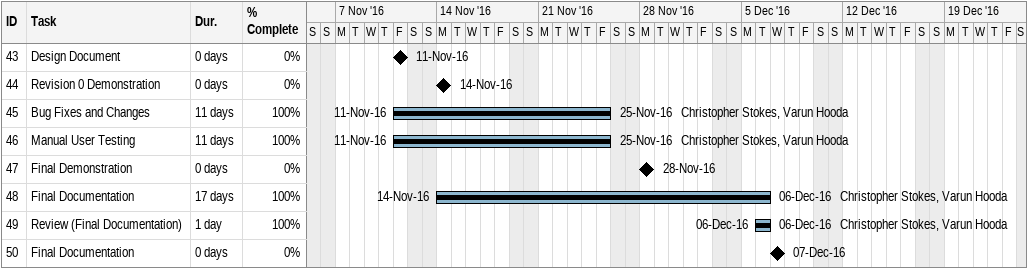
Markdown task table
| ID | Task | Duration | Start | Finish | Resources | % complete |
|---|---|---|---|---|---|---|
| 43 | Design Document | 0d | 2016-11-11 | 2016-11-11 |  | 0 |
| 44 | Revision 0 Demonstration | 0d | 2016-11-14 | 2016-11-14 |  | 0 |
| 45 | Bug Fixes and Changes | 11d | 2016-11-11 | 2016-11-25 | Christopher Stokes, Varun Hooda | 100 |
| 46 | Manual User Testing | 11d | 2016-11-11 | 2016-11-25 | Christopher Stokes, Varun Hooda | 100 |
| 47 | Final Demonstration | 0d | 2016-11-28 | 2016-11-28 |  | 0 |
| 48 | Final Documentation | 17d | 2016-11-14 | 2016-12-06 | Christopher Stokes, Varun Hooda | 100 |
| 49 | Review (Final Documentation) | 1d | 2016-12-06 | 2016-12-06 | Christopher Stokes, Varun Hooda | 100 |
| 50 | Final Documentation | 0d | 2016-12-07 | 2016-12-07 |  | 0 |
